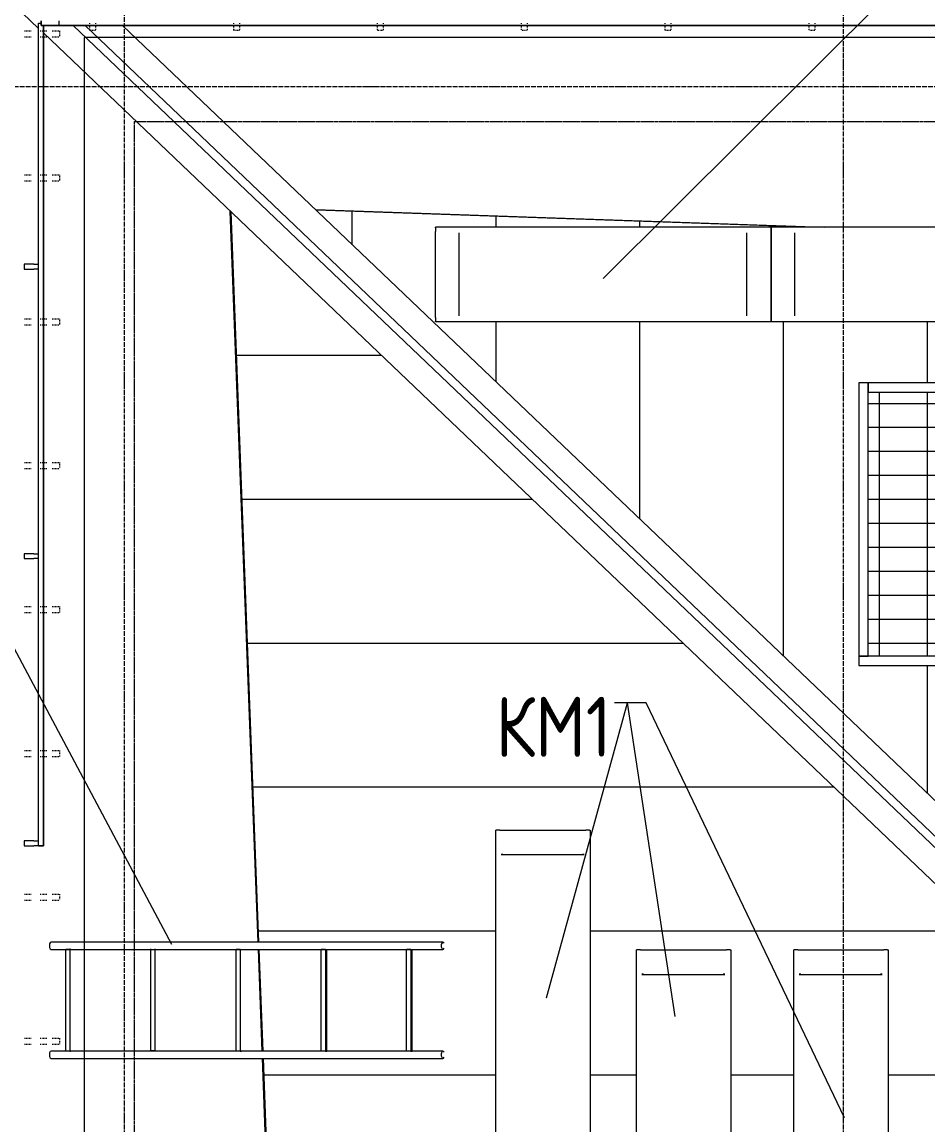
# Model space of a CAD drawing. Header units: millimetres. Extents: x -10178924 to 11692288, y -947381 to 58396.
# Drawn here: x 45423 to 49202, y -525809 to -521210 of the extents above; entities that cross this region are included whole.
import ezdxf

# ---------------------------------------------------------------- set-up
doc = ezdxf.new("R2010")
doc.units = ezdxf.units.MM
for name, pattern in [('ADSK_Линия сетки', [25, 20, -2.5, 0, -2.5]), ('ADSK_Скрыто', [6, 3, -3]), ('ADSK_Штриховая_ш3 п1_5', [4.5, 3, -1.5])]:
    doc.linetypes.add(name, pattern=pattern)
for name, color, linetype, lineweight in [('Аннотация', 7, 'Continuous', 18), ('Антураж', 7, 'Continuous', 18), ('Каркас', 7, 'Continuous', 18), ('Крыша штриховка', 7, 'Continuous', 9), ('Марки', 7, 'Continuous', 20), ('Обобщенные модели', 7, 'Continuous', 18), ('Ограждение', 7, 'Continuous', 9), ('Оси', 253, 'Continuous', 9), ('Перекрытие штриховка', 7, 'Continuous', 18)]:
    doc.layers.add(name, color=color, linetype=linetype, lineweight=lineweight)
doc.layers.add('Линии', color=7, linetype='Continuous', lineweight=9, true_color=0x00a600)
doc.styles.add('GOST Common_4', font='GOST_Common.ttf', dxfattribs={"width": 0.9, "height": 200})

# ---------------------------------------------------------------- blocks, each defined once
blk = doc.blocks.new('Ограждение - 20 доп поручень 300-1864261-План кровли АР')
at = {"layer": 'Ограждение'}
for p, q in [((-60, 10), (-40, 10)), ((-60, 10), (-60, -10)), ((0, 10), (-40, 10)), ((0, -10), (0, 10)), ((-40, -10), (-60, -10)), ((-40, -10), (0, -10))]:
    blk.add_line(p, q, dxfattribs=at)
blk = doc.blocks.new('Ограждение - Ограждение-1863905-План кровли АР')
at = {"rotation": 180}
for p in [(45431.9, 42294), (45431.9, 41086.4), (45431.9, 39888.8)]:
    blk.add_blockref('Ограждение - 20 доп поручень 300-1864261-План кровли АР', p, dxfattribs=at)
blk = doc.blocks.new('Тип верхнего поручня - Верхний поручень_Внутренний_-1864227-План кровли АР')
at = {"layer": 'Ограждение'}
for p, q in [((45491.9, 43308.8), (45501.9, 43308.8)), ((45491.9, 39878.8), (45491.9, 43308.8)), ((45501.9, 43298.8), (45501.9, 43318.8)), ((45577.2, 43298.8), (45501.9, 43298.8)), ((45511.9, 43298.8), (45511.9, 39878.8)), ((45577.2, 43298.8), (45577.2, 43318.8)), ((55346.5, 43298.8), (45577.2, 43298.8)), ((45511.9, 39878.8), (45491.9, 39878.8))]:
    blk.add_line(p, q, dxfattribs=at)
blk = doc.blocks.new('Тип верхнего поручня - Верхний поручень_Внутренний_-V18-План кровли АР')
at = {"layer": 'Ограждение'}
for p, q in [((45491.9, 43308.8), (45501.9, 43308.8)), ((45491.9, 39878.8), (45491.9, 43308.8)), ((45501.9, 43318.8), (45501.9, 43298.8)), ((45501.9, 43298.8), (45577.2, 43298.8)), ((45511.9, 39878.8), (45511.9, 43298.8)), ((45577.2, 43298.8), (55346.5, 43298.8)), ((45491.9, 39878.8), (45511.9, 39878.8))]:
    blk.add_line(p, q, dxfattribs=at)
blk = doc.blocks.new('Лестница кровельная - Держатель желоба ВК-ЖД-D185x350 2-1883493-План кровли АР')
at = {"layer": 'Каркас', "lineweight": 9}
for p, q in [((47178.5, 39476.8), (45544.2, 39476.8)), ((45544.2, 39446.8), (47178.5, 39446.8)), ((45605.3, 39022.1), (45605.3, 39447.1)), ((45605.3, 39447.1), (45622.8, 39447.1)), ((45624.9, 39447.1), (45622.8, 39447.1)), ((45622.8, 39447.1), (45622.8, 39022.1)), ((45959.7, 39023.8), (45959.7, 39448.8)), ((45977.3, 39448.8), (45977.3, 39023.8)), ((46315.5, 39023), (46315.5, 39448)), ((46315.5, 39448), (46333.1, 39448)), ((46333.1, 39448), (46333.1, 39023)), ((46671.4, 39023), (46671.4, 39448)), ((46671.4, 39448), (46689, 39448)), ((46689, 39448), (46689, 39023)), ((46694.4, 39023), (46694.4, 39446.2)), ((47027.3, 39023), (47027.3, 39448)), ((47027.3, 39448), (47044.8, 39448)), ((47044.8, 39448), (47044.8, 39023)), ((47050.3, 39023), (47050.3, 39446.2)), ((47178.5, 39022.4), (45544.2, 39022.4)), ((45622.8, 39022.1), (45605.3, 39022.1)), ((45622.8, 39022.1), (45624.8, 39022.1)), ((45977.3, 39023.8), (45959.7, 39023.8)), ((45977.3, 39023.8), (45982.7, 39023.8)), ((46333.1, 39023), (46315.5, 39023)), ((46333.1, 39023), (46338.6, 39023)), ((46689, 39023), (46671.4, 39023)), ((46689, 39023), (46694.4, 39023)), ((47044.8, 39023), (47027.3, 39023)), ((47044.8, 39023), (47050.3, 39023)), ((45544.2, 38992.4), (47178.5, 38992.4))]:
    blk.add_line(p, q, dxfattribs=at)
for centre, start_param, end_param in [((45544.2, 39461.8), 0, 3.141593), ((47178.5, 39461.8), 0, 3.141593), ((47178.5, 39461.8), 5.497787, 6.283185), ((47178.5, 39461.8), 3.141593, 3.926991), ((45544.2, 39007.4), 0, 3.141593), ((47178.5, 39007.4), 0, 3.141593), ((47178.5, 39007.4), 5.497787, 6.283185), ((47178.5, 39007.4), 3.141593, 3.926991)]:
    blk.add_ellipse(centre, major_axis=(0, 15), ratio=0.477465, start_param=start_param, end_param=end_param, dxfattribs=at)
blk = doc.blocks.new('Ограждение - Ограждение-2964499-План кровли АР')
at = {"layer": 'Ограждение'}
for p, q in [((45491.9, 43287.4), (45207.1, 43558.9)), ((45636.5, 43298.8), (50461.9, 38698)), ((50461.9, 38744.9), (45685.8, 43298.8)), ((50461.9, 38894.2), (45842.4, 43298.8)), ((50445.1, 38564.7), (45511.9, 43268.3))]:
    blk.add_line(p, q, dxfattribs=at)
blk = doc.blocks.new('Антураж 5 - Антураж 5-5657084-План кровли АР')
at = {"layer": 'Антураж'}
for p, q in [((46407.6, 39476.3), (46291.1, 42525.3)), ((46293.6, 42523), (46410, 39476.8)), ((46424.9, 39021.9), (46408.7, 39447.3)), ((46411.1, 39446.8), (46427.3, 39022.4)), ((46443.9, 38524.7), (46426, 38992.9)), ((46428.5, 38992.4), (46446.3, 38524.7))]:
    blk.add_line(p, q, dxfattribs=at)
blk = doc.blocks.new('Антураж 8 - Антураж 8-5657953-План кровли АР')
at = {"layer": 'Антураж'}
for p, q in [((46646.7, 42531.9), (48769.3, 42458.4)), ((48697.8, 42458.4), (46649.4, 42529.4))]:
    blk.add_line(p, q, dxfattribs=at)
blk = doc.blocks.new('Construction_Roof-Accessories_Lindab_KO - Construction_Roof-Accessories_Lindab_KO-4209799-План кровли АР')
at = {"layer": 'Обобщенные модели', "lineweight": 9}
for p, q in [((46637.3, 33031.7), (46630.3, 33031.7)), ((46630.3, 33030.5), (46976.4, 33030.5)), ((46976.4, 33031.7), (46969.6, 33031.7))]:
    blk.add_line(p, q, dxfattribs=at)
blk = doc.blocks.new('Construction_Roof-Accessories_Lindab_BR - Construction_Roof-Accessories_Lindab_BR-V74-План кровли АР')
at = {"layer": 'Обобщенные модели', "lineweight": 9}
for p, q in [((47398.4, 39944.6), (47400.5, 39944.6)), ((47398.4, 39944.6), (47398.4, 38544.6)), ((47416.2, 39944.6), (47400.5, 39944.6)), ((47416.2, 39944.6), (47419, 39944.6)), ((47419, 39944.6), (47425.8, 39944.6)), ((47425.8, 39944.6), (47763.1, 39944.6)), ((47763.1, 39944.6), (47770.2, 39944.6)), ((47770.2, 39944.6), (47774.8, 39944.6)), ((47790.6, 39944.6), (47774.8, 39944.6)), ((47790.6, 39944.6), (47792.5, 39944.6)), ((47792.5, 39944.6), (47792.5, 38544.6)), ((47400.5, 38544.6), (47398.4, 38544.6)), ((47400.5, 38544.6), (47416.2, 38544.6)), ((47419, 38544.6), (47416.2, 38544.6)), ((47425.8, 38544.6), (47419, 38544.6)), ((47763.1, 38544.6), (47425.8, 38544.6)), ((47770.2, 38544.6), (47763.1, 38544.6)), ((47774.8, 38544.6), (47770.2, 38544.6)), ((47774.8, 38544.6), (47790.6, 38544.6)), ((47792.5, 38544.6), (47790.6, 38544.6))]:
    blk.add_line(p, q, dxfattribs=at)
blk = doc.blocks.new('Construction_Roof-Accessories_Lindab_BR - Construction_Roof-Accessories_Lindab_BR-V75-План кровли АР')
at = {"layer": 'Обобщенные модели', "lineweight": 9}
for p, q in [((47985.3, 39444.6), (47987.4, 39444.6)), ((47985.3, 39444.6), (47985.3, 38524.5)), ((48003.1, 39444.6), (47987.4, 39444.6)), ((48003.1, 39444.6), (48005.9, 39444.6)), ((48005.9, 39444.6), (48012.7, 39444.6)), ((48012.7, 39444.6), (48350, 39444.6)), ((48350, 39444.6), (48357.1, 39444.6)), ((48357.1, 39444.6), (48361.7, 39444.6)), ((48377.5, 39444.6), (48361.7, 39444.6)), ((48377.5, 39444.6), (48379.4, 39444.6)), ((48379.4, 39444.6), (48379.4, 38524.6))]:
    blk.add_line(p, q, dxfattribs=at)
blk = doc.blocks.new('Construction_Roof-Accessories_Lindab_KO - Construction_Roof-Accessories_Lindab_KO-V76-План кровли АР')
at = {"layer": 'Обобщенные модели', "lineweight": 9}
for p, q in [((47245.2, 42433.2), (47245.2, 42089.8)), ((47246.4, 42427.7), (47246.4, 42434.6)), ((47246.4, 42088.4), (47246.4, 42095.3))]:
    blk.add_line(p, q, dxfattribs=at)
blk = doc.blocks.new('Construction_Roof-Accessories_Lindab_BR - Construction_Roof-Accessories_Lindab_BR-V77-План кровли АР')
at = {"layer": 'Обобщенные модели', "lineweight": 9}
for p, q in [((47147.9, 42456.4), (47147.9, 42458.4)), ((48547.9, 42458.4), (47147.9, 42458.4)), ((47147.9, 42456.4), (47147.9, 42440.6)), ((48547.9, 42458.4), (48547.9, 42456.4)), ((48547.9, 42440.6), (48547.9, 42456.4)), ((47147.9, 42437.1), (47147.9, 42440.6)), ((47147.9, 42430.2), (47147.9, 42437.1)), ((47147.9, 42092.8), (47147.9, 42430.2)), ((48547.9, 42440.6), (48547.9, 42437.1)), ((48547.9, 42437.1), (48547.9, 42430.2)), ((48547.9, 42430.2), (48547.9, 42092.8)), ((47147.9, 42085.8), (47147.9, 42092.8)), ((47147.9, 42081.9), (47147.9, 42085.8)), ((48547.9, 42092.8), (48547.9, 42085.8)), ((48547.9, 42085.8), (48547.9, 42081.9)), ((47147.9, 42081.9), (47147.9, 42066.2)), ((47147.9, 42064.2), (47147.9, 42066.2)), ((48547.9, 42064.2), (47147.9, 42064.2)), ((48547.9, 42066.2), (48547.9, 42081.9)), ((48547.9, 42066.2), (48547.9, 42064.2))]:
    blk.add_line(p, q, dxfattribs=at)
blk = doc.blocks.new('Construction_Roof-Accessories_Lindab_BR - Construction_Roof-Accessories_Lindab_BR-V78-План кровли АР')
at = {"layer": 'Обобщенные модели', "lineweight": 9}
for p, q in [((48547.9, 42456.4), (48547.9, 42458.4)), ((49947.9, 42458.4), (48547.9, 42458.4)), ((48547.9, 42456.4), (48547.9, 42440.6)), ((49947.9, 42458.4), (49947.9, 42456.4)), ((49947.9, 42440.6), (49947.9, 42456.4)), ((48547.9, 42437.1), (48547.9, 42440.6)), ((48547.9, 42430.2), (48547.9, 42437.1)), ((48547.9, 42092.8), (48547.9, 42430.2)), ((49947.9, 42440.6), (49947.9, 42437.1)), ((49947.9, 42437.1), (49947.9, 42430.2)), ((49947.9, 42430.2), (49947.9, 42092.8)), ((48547.9, 42085.8), (48547.9, 42092.8)), ((48547.9, 42081.9), (48547.9, 42085.8)), ((49947.9, 42092.8), (49947.9, 42085.8)), ((49947.9, 42085.8), (49947.9, 42081.9)), ((48547.9, 42081.9), (48547.9, 42066.2)), ((48547.9, 42064.2), (48547.9, 42066.2)), ((49947.9, 42064.2), (48547.9, 42064.2)), ((49947.9, 42066.2), (49947.9, 42081.9)), ((49947.9, 42066.2), (49947.9, 42064.2))]:
    blk.add_line(p, q, dxfattribs=at)
blk = doc.blocks.new('Ограждение - Ограждение-5947470-План кровли АР')
at = {"layer": 'Ограждение'}
for p, q in [((48913.6, 41810), (48913.6, 40670)), ((48953.6, 41810), (48913.6, 41810)), ((51824.6, 41810), (48953.6, 41810)), ((48953.6, 40670), (48953.6, 41810)), ((48953.6, 41810), (48953.6, 41770)), ((51824.6, 41770), (51824.6, 41810)), ((48953.6, 41770), (51824.6, 41770)), ((51784.6, 41770), (51784.6, 40670)), ((51824.6, 41770), (51784.6, 41770)), ((51824.6, 40670), (51824.6, 41770)), ((51784.6, 40670), (48913.6, 40670)), ((48913.6, 40670), (48953.6, 40670)), ((48913.6, 40670), (48913.6, 40630)), ((51784.6, 40670), (51824.6, 40670)), ((51784.6, 40630), (51784.6, 40670)), ((51792.1, 40662.5), (51784.6, 40662.5)), ((51792.1, 40670), (51792.1, 40662.5)), ((51792.1, 40662.5), (51817.1, 40662.5)), ((51792.1, 40637.5), (51792.1, 40662.5)), ((51817.1, 40662.5), (51817.1, 40670)), ((48913.6, 40630), (51784.6, 40630)), ((51784.6, 40637.5), (51792.1, 40637.5))]:
    blk.add_line(p, q, dxfattribs=at)
blk = doc.blocks.new('Construction_Roof-Accessories_Lindab_BR - Construction_Roof-Accessories_Lindab_BR-V97-План кровли АР')
at = {"layer": 'Обобщенные модели', "lineweight": 9}
for p, q in [((48641.7, 39444.6), (48643.8, 39444.6)), ((48641.7, 39444.6), (48641.7, 38524.6)), ((48659.5, 39444.6), (48643.8, 39444.6)), ((48659.5, 39444.6), (48662.3, 39444.6)), ((48662.3, 39444.6), (48669.1, 39444.6)), ((48669.1, 39444.6), (49006.4, 39444.6)), ((49006.4, 39444.6), (49013.5, 39444.6)), ((49013.5, 39444.6), (49018.1, 39444.6)), ((49033.9, 39444.6), (49018.1, 39444.6)), ((49033.9, 39444.6), (49035.8, 39444.6)), ((49035.8, 39444.6), (49035.8, 38044.6)), ((49006.4, 38044.6), (48823.1, 38044.6)), ((49013.5, 38044.6), (49006.4, 38044.6)), ((49018.1, 38044.6), (49013.5, 38044.6)), ((49018.1, 38044.6), (49033.9, 38044.6)), ((49035.8, 38044.6), (49033.9, 38044.6))]:
    blk.add_line(p, q, dxfattribs=at)
blk = doc.blocks.new('Кровля')
at = {"layer": 'Крыша штриховка'}
h = blk.add_hatch(dxfattribs=at)
h.set_pattern_fill('FP_25', color=256, style=0, pattern_type=2)
h.set_pattern_definition([(270, (0, 10882.1), (600, 4e-14), [])])
h.paths.add_polyline_path([(50461.9, 38894.2), (54274.4, 42529.3), (51347.9, 42428), (51347.9, 42064.2), (47147.9, 42064.2), (47147.9, 42458.4), (48692.4, 42458.6), (46649.4, 42529.4), (50369.3, 38982.5)])
h.paths.add_polyline_path([(49415.1, 40630), (48913.6, 40630.7), (48914.2, 41810), (51824.6, 41809.3), (51823.9, 40670), (51817.1, 40670), (51816.6, 40662.5), (51804.6, 40662.5), (51804.6, 40650), (51792.1, 40650), (51792.1, 40637.5), (51784.6, 40637.5), (51784.6, 40630), (49776.5, 40630)])
h.paths.add_polyline_path([(50462.1, 43504.1), (55478.9, 43677.8), (55484.6, 43684.2), (50461.9, 43510.3), (45439.2, 43683.2), (45444.9, 43677.8), (50372.3, 43507.2)])
h = blk.add_hatch(dxfattribs=at)
h.set_pattern_fill('FP_26', color=256, style=0, pattern_type=2)
h.set_pattern_definition([(0, (10149.95, 0), (0, 600), [])])
h.paths.add_polyline_path([(50445.1, 13616.2), (50445.1, 28998.9), (50422.8, 28998.9), (50422.8, 13648.2)])
h.paths.add_polyline_path([(50337, 13771), (50337, 28998.9), (50104.5, 28998.9), (50104.5, 30398.9), (50337, 30398.9), (50337, 38618.7), (50388.4, 38618.7), (46293.6, 42523), (46410, 39476.8), (47180.4, 39476.3), (47182.9, 39472.4), (47182.9, 39450.4), (47178.5, 39446.8), (47050.3, 39446.8), (47050.3, 39023), (47027.3, 39023), (47027.3, 39446.8), (46694.4, 39446.8), (46694.4, 39023), (46671.4, 39023), (46671.4, 39446.8), (46411.1, 39446.8), (46427.3, 39022.4), (47180.4, 39021.9), (47182.9, 39018.8), (47182.9, 38996), (47178.5, 38992.4), (46428.5, 38992.4), (46446.3, 38524.7), (47985.3, 38524.7), (47985.3, 39444.6), (48379.4, 39444.6), (48379.4, 38524.7), (48641.7, 38524.7), (48641.7, 39444.6), (49035.8, 39444.6), (49035.8, 38044.6), (48823.1, 38044.6), (48822.4, 34256), (47001.5, 34256), (47001.5, 32933.2), (46607.4, 32933.2), (46607.4, 34256), (46503.4, 34256), (46437.7, 32535), (49329.1, 32535), (49329.1, 30515), (46394.7, 30515), (46394.7, 29513.3), (46322.3, 29513.3), (46310.1, 29195.8), (46545.3, 29195.8), (46545.3, 30398.9), (46939.5, 30398.9), (46939.5, 29195.8), (47156.4, 29195.8), (47156.4, 30398.9), (47550.5, 30398.9), (47550.5, 29195.8), (47804.3, 29195.8), (47804.3, 30398.9), (48198.4, 30398.9), (48198.4, 29195.8), (48419.1, 29195.8), (48419.1, 30398.9), (48813.2, 30398.9), (48813.2, 29195.8), (49072.1, 29195.8), (49072.1, 30332), (49466.2, 30332), (49466.2, 28932), (49153.6, 28932), (49152.9, 22099.5), (46490.2, 22099.5), (46599.2, 19245.6), (46596.8, 19245.6), (46510.4, 19250.8), (50313.4, 13804.7)])
h.paths.add_polyline_path([(48169.6, 20770), (47066.7, 20770), (47066.7, 21869.8), (48169.6, 21869.8), (48169.6, 21282)])
h.paths.add_polyline_path([(45420, 20812.3), (45151, 27843.9), (45104.3, 27843.9), (45060.3, 27854.9), (45060.9, 27840.8), (45078.7, 27841.6), (45145.1, 27841.4), (45413.2, 20822), (45419.2, 20813.5)])
h.paths.add_polyline_path([(50196.7, 21550.5), (48565.6, 21551), (48562.4, 21554.9), (48560.5, 21561.6), (48560.5, 21569.4), (48562.4, 21576.1), (48565.6, 21580), (48567.4, 21580.5), (48628.5, 21580.5), (48628.5, 22005), (48565.6, 22005.5), (48562.4, 22009.3), (48560.5, 22016.1), (48560.5, 22023.8), (48562.4, 22030.6), (48565.6, 22034.4), (48567.4, 22035), (50203.6, 22034.4), (50206.8, 22030.6), (50208.9, 22019.9), (50206.8, 22009.3), (50201.7, 22005), (50073.5, 22005), (50073.5, 21581.1), (50050.5, 21581.1), (50050.5, 22005), (49717.6, 22005), (49717.6, 21581.1), (49694.6, 21581.1), (49694.6, 22005), (49361.8, 22005), (49361.8, 21581.1), (49338.8, 21581.1), (49338.8, 22005), (49005.9, 22005), (49005.9, 21582), (48982.9, 21582), (48982.9, 22005), (48651.5, 22005), (48651.5, 21580.5), (50203.6, 21580), (50206.8, 21576.1), (50208.9, 21565.5), (50206.8, 21554.9), (50201.7, 21550.5), (50198.1, 21550.5)])
h.paths.add_polyline_path([(49415.1, 26660), (49410.9, 26660.4), (49410.9, 28046.6), (50279.6, 28046.6), (50279.6, 26660), (49776.5, 26660)])
h.paths.add_polyline_path([(45060.5, 28159.3), (45092.9, 28167.7), (45060.9, 28168.5), (45060.5, 28159.8)])
h.paths.add_polyline_path([(45151.7, 28170.7), (45437, 35643.4), (45286.9, 39575.5), (45286.9, 39545), (45281.6, 39545), (45430.6, 35643.1), (45145.3, 28170.7), (45151.2, 28170.7)])
h.paths.add_polyline_path([(49946, 28932), (49704.7, 28932), (49704.7, 30332), (50098.9, 30332), (50098.9, 28932), (49957.1, 28932)])
h.paths.add_polyline_path([(50445.1, 30398.9), (50445.1, 38564.7), (50422.8, 38586), (50422.8, 30398.9)])
h.paths.add_polyline_path([(46381.9, 30913.3), (46381.9, 30914), (46380.2, 30913.3)])
h.paths.add_polyline_path([(47558.2, 32831.5), (47284.6, 32831.5), (47284.6, 34030), (48477.1, 34030), (48477.1, 32831.5), (47608.3, 32831.5)])
h.paths.add_polyline_path([(45060.9, 37345), (45281.3, 37345), (45252.7, 38095), (45031.9, 38095), (45031.9, 37345)])
h.paths.add_polyline_path([(47763.1, 38544.6), (47398.4, 38544.6), (47398.4, 39944.6), (47792.5, 39944.6), (47792.5, 38544.6), (47764.8, 38544.6)])
h.paths.add_polyline_path([(45281.2, 39595), (45286.1, 39595), (45151.1, 43118.1), (45145.2, 43117.9), (45279.7, 39595)])
h.paths.add_polyline_path([(45067.7, 43118), (45078.7, 43118.4), (45103, 43118.4), (45067.3, 43127.7), (45067.6, 43118.1)])
h.paths.add_polyline_path([(45176.8, 43440.6), (45181.9, 43442), (45215.3, 43551.1), (45209.9, 43556.2), (45175.9, 43444.9), (45176.5, 43442)])
at = {"layer": 'Перекрытие штриховка', "lineweight": 9, "true_color": 0x787878}
h = blk.add_hatch(dxfattribs=at)
h.set_pattern_fill('FP_52', color=8, style=0, pattern_type=2)
h.set_pattern_definition([(0, (0, 0), (0, 100), []), (90, (0, 0), (-200, 1e-14), [])])
h.paths.add_polyline_path([(51792.1, 40662.5), (51792.1, 40669.3), (51784.6, 40669.3), (51784.6, 40662.5)])
h.paths.add_polyline_path([(51792.1, 40650), (51804.6, 40650), (51804.6, 40662.5), (51792.1, 40662.1), (51792.1, 40653.2)])
h.paths.add_polyline_path([(51784.6, 40670), (51784.6, 41770), (48953.6, 41770), (48953.6, 40670), (51764, 40670)])
h.paths.add_polyline_path([(51792.1, 40669.3), (51792.1, 40670), (51790.4, 40669.3)])
at = {"layer": 'Аннотация', "lineweight": 9}
blk.add_line((46048.3, 39466.6), (45005.5, 41423.2), dxfattribs=at)
at = {"layer": 'Линии', "color": 7, "linetype": 'ADSK_Скрыто'}
for p, q in [((45704.9, 43308.8), (45704.9, 43278.8)), ((45729.9, 43278.8), (45704.9, 43278.8)), ((45729.9, 43308.8), (45729.9, 43278.8)), ((46304.9, 43308.8), (46304.9, 43278.8)), ((46329.9, 43278.8), (46304.9, 43278.8)), ((46329.9, 43308.8), (46329.9, 43278.8)), ((46904.9, 43308.8), (46904.9, 43278.8)), ((46929.9, 43278.8), (46904.9, 43278.8)), ((46929.9, 43308.8), (46929.9, 43278.8)), ((47504.9, 43308.8), (47504.9, 43278.8)), ((47529.9, 43278.8), (47504.9, 43278.8)), ((47529.9, 43308.8), (47529.9, 43278.8)), ((48104.9, 43308.8), (48104.9, 43278.8)), ((48129.9, 43278.8), (48104.9, 43278.8)), ((48129.9, 43308.8), (48129.9, 43278.8)), ((48704.9, 43308.8), (48704.9, 43278.8)), ((48729.9, 43278.8), (48704.9, 43278.8)), ((48729.9, 43308.8), (48729.9, 43278.8)), ((45433.7, 43276.6), (45463.7, 43276.6)), ((45433.7, 43251.6), (45463.7, 43251.6)), ((45498.7, 43276.6), (45528.7, 43276.6)), ((45498.7, 43251.6), (45528.7, 43251.6)), ((45548.7, 43276.6), (45578.7, 43276.6)), ((45548.7, 43251.6), (45578.7, 43251.6)), ((45578.7, 43276.6), (45578.7, 43251.6)), ((45433.7, 42676.6), (45463.7, 42676.6)), ((45433.7, 42651.6), (45463.7, 42651.6)), ((45498.7, 42676.6), (45528.7, 42676.6)), ((45498.7, 42651.6), (45528.7, 42651.6)), ((45548.7, 42676.6), (45578.7, 42676.6)), ((45548.7, 42651.6), (45578.7, 42651.6)), ((45578.7, 42676.6), (45578.7, 42651.6)), ((45433.7, 42076.6), (45463.7, 42076.6)), ((45433.7, 42051.6), (45463.7, 42051.6)), ((45498.7, 42076.6), (45528.7, 42076.6)), ((45498.7, 42051.6), (45528.7, 42051.6)), ((45548.7, 42076.6), (45578.7, 42076.6)), ((45548.7, 42051.6), (45578.7, 42051.6)), ((45578.7, 42076.6), (45578.7, 42051.6)), ((45433.7, 41476.6), (45463.7, 41476.6)), ((45433.7, 41451.6), (45463.7, 41451.6)), ((45498.7, 41476.6), (45528.7, 41476.6)), ((45498.7, 41451.6), (45528.7, 41451.6)), ((45548.7, 41476.6), (45578.7, 41476.6)), ((45548.7, 41451.6), (45578.7, 41451.6)), ((45578.7, 41476.6), (45578.7, 41451.6)), ((45433.7, 40876.6), (45463.7, 40876.6)), ((45433.7, 40851.6), (45463.7, 40851.6)), ((45498.7, 40876.6), (45528.7, 40876.6)), ((45498.7, 40851.6), (45528.7, 40851.6)), ((45548.7, 40876.6), (45578.7, 40876.6)), ((45548.7, 40851.6), (45578.7, 40851.6)), ((45578.7, 40876.6), (45578.7, 40851.6)), ((45433.7, 40276.6), (45463.7, 40276.6)), ((45433.7, 40251.6), (45463.7, 40251.6)), ((45498.7, 40276.6), (45528.7, 40276.6)), ((45498.7, 40251.6), (45528.7, 40251.6)), ((45548.7, 40276.6), (45578.7, 40276.6)), ((45548.7, 40251.6), (45578.7, 40251.6)), ((45578.7, 40276.6), (45578.7, 40251.6)), ((45433.7, 39676.6), (45463.7, 39676.6)), ((45433.7, 39651.6), (45463.7, 39651.6)), ((45498.7, 39676.6), (45528.7, 39676.6)), ((45498.7, 39651.6), (45528.7, 39651.6)), ((45548.7, 39676.6), (45578.7, 39676.6)), ((45548.7, 39651.6), (45578.7, 39651.6)), ((45578.7, 39676.6), (45578.7, 39651.6)), ((45433.7, 39076.6), (45463.7, 39076.6)), ((45433.7, 39051.6), (45463.7, 39051.6)), ((45498.7, 39076.6), (45528.7, 39076.6)), ((45498.7, 39051.6), (45528.7, 39051.6)), ((45548.7, 39076.6), (45578.7, 39076.6)), ((45548.7, 39051.6), (45578.7, 39051.6)), ((45578.7, 39076.6), (45578.7, 39051.6))]:
    blk.add_line(p, q, dxfattribs=at)
at = {"layer": 'Линии', "color": 5, "true_color": 0x0000ff}
for p, q in [((45681.9, 43248.8), (45681.9, 20401.3)), ((55241.9, 43248.8), (45681.9, 43248.8))]:
    blk.add_line(p, q, dxfattribs=at)
at = {"layer": 'Линии', "color": 7, "linetype": 'ADSK_Штриховая_ш3 п1_5'}
for p, q in [((45891.9, 20051.3), (45891.9, 42898.8)), ((45891.9, 42898.8), (54818.5, 42898.8))]:
    blk.add_line(p, q, dxfattribs=at)
at = {"layer": 'Марки'}
for p, q in [((47847.9, 42245), (49991.7, 44377.8)), ((47610.6, 39244.6), (47948.9, 40475)), ((48027.1, 40475), (47894.1, 40475)), ((47948.9, 40475), (47894.1, 40475)), ((47948.9, 40475), (47894.1, 40475)), ((48147.7, 39167.4), (47948.9, 40475)), ((48853.9, 38744.6), (48027.1, 40475))]:
    blk.add_line(p, q, dxfattribs=at)
at = {"layer": 'Оси', "linetype": 'ADSK_Линия сетки'}
for p, q in [((45849.6, -5630.6), (45849.6, 44223)), ((48849.6, -5630.6), (48849.6, 44223)), ((-13798, 43045), (56004.9, 43045))]:
    blk.add_line(p, q, dxfattribs=at)
at = {"layer": 'Антураж'}
for name in ['Антураж 8 - Антураж 8-5657953-План кровли АР', 'Антураж 5 - Антураж 5-5657084-План кровли АР']:
    blk.add_blockref(name, (0, 0), dxfattribs=at)
at = {"layer": 'Каркас'}
blk.add_blockref('Лестница кровельная - Держатель желоба ВК-ЖД-D185x350 2-1883493-План кровли АР', (0, 0), dxfattribs=at)
at = {"layer": 'Обобщенные модели'}
for name, p in [('Construction_Roof-Accessories_Lindab_BR - Construction_Roof-Accessories_Lindab_BR-V77-План кровли АР', (0, 0)), ('Construction_Roof-Accessories_Lindab_BR - Construction_Roof-Accessories_Lindab_BR-V78-План кровли АР', (0, 0)), ('Construction_Roof-Accessories_Lindab_KO - Construction_Roof-Accessories_Lindab_KO-V76-План кровли АР', (0, 0)), ('Construction_Roof-Accessories_Lindab_KO - Construction_Roof-Accessories_Lindab_KO-V76-План кровли АР', (1200, 0)), ('Construction_Roof-Accessories_Lindab_KO - Construction_Roof-Accessories_Lindab_KO-V76-План кровли АР', (1400, 0)), ('Construction_Roof-Accessories_Lindab_BR - Construction_Roof-Accessories_Lindab_BR-V74-План кровли АР', (0, 0)), ('Construction_Roof-Accessories_Lindab_KO - Construction_Roof-Accessories_Lindab_KO-4209799-План кровли АР', (791, 6811.4)), ('Construction_Roof-Accessories_Lindab_BR - Construction_Roof-Accessories_Lindab_BR-V75-План кровли АР', (0, 0)), ('Construction_Roof-Accessories_Lindab_BR - Construction_Roof-Accessories_Lindab_BR-V97-План кровли АР', (0, 0)), ('Construction_Roof-Accessories_Lindab_KO - Construction_Roof-Accessories_Lindab_KO-4209799-План кровли АР', (1377.9, 6311.4)), ('Construction_Roof-Accessories_Lindab_KO - Construction_Roof-Accessories_Lindab_KO-4209799-План кровли АР', (2034.3, 6311.4))]:
    blk.add_blockref(name, p, dxfattribs=at)
at = {"layer": 'Ограждение'}
for name in ['Ограждение - Ограждение-2964499-План кровли АР', 'Ограждение - Ограждение-1863905-План кровли АР', 'Тип верхнего поручня - Верхний поручень_Внутренний_-1864227-План кровли АР', 'Тип верхнего поручня - Верхний поручень_Внутренний_-V18-План кровли АР', 'Ограждение - Ограждение-5947470-План кровли АР']:
    blk.add_blockref(name, (0, 0), dxfattribs=at)
at = {"layer": 'Марки', "lineweight": 9, "insert": (47640.7, 40374.7), "char_height": 250, "width": 500.4, "attachment_point": 5, "line_spacing_factor": 1.022766, "style": 'GOST Common_4'}
blk.add_mtext('\\pxqc,t4.572,9.144,13.716,18.288,22.86,27.432,32.004,36.576,41.148,45.72,50.292,54.864,59.436,64.008,68.58,73.152,77.724,82.296,86.868,91.44,96.012,100.584,105.156,109.728,114.3,118.872,123.444,128.016,132.588,137.16,141.732,146.304;{КМ1}', dxfattribs=at)

msp = doc.modelspace()

# ---------------------------------------------------------------- block references
msp.add_blockref('Кровля', (0, -564523.7))

doc.saveas('drawing.dxf')
